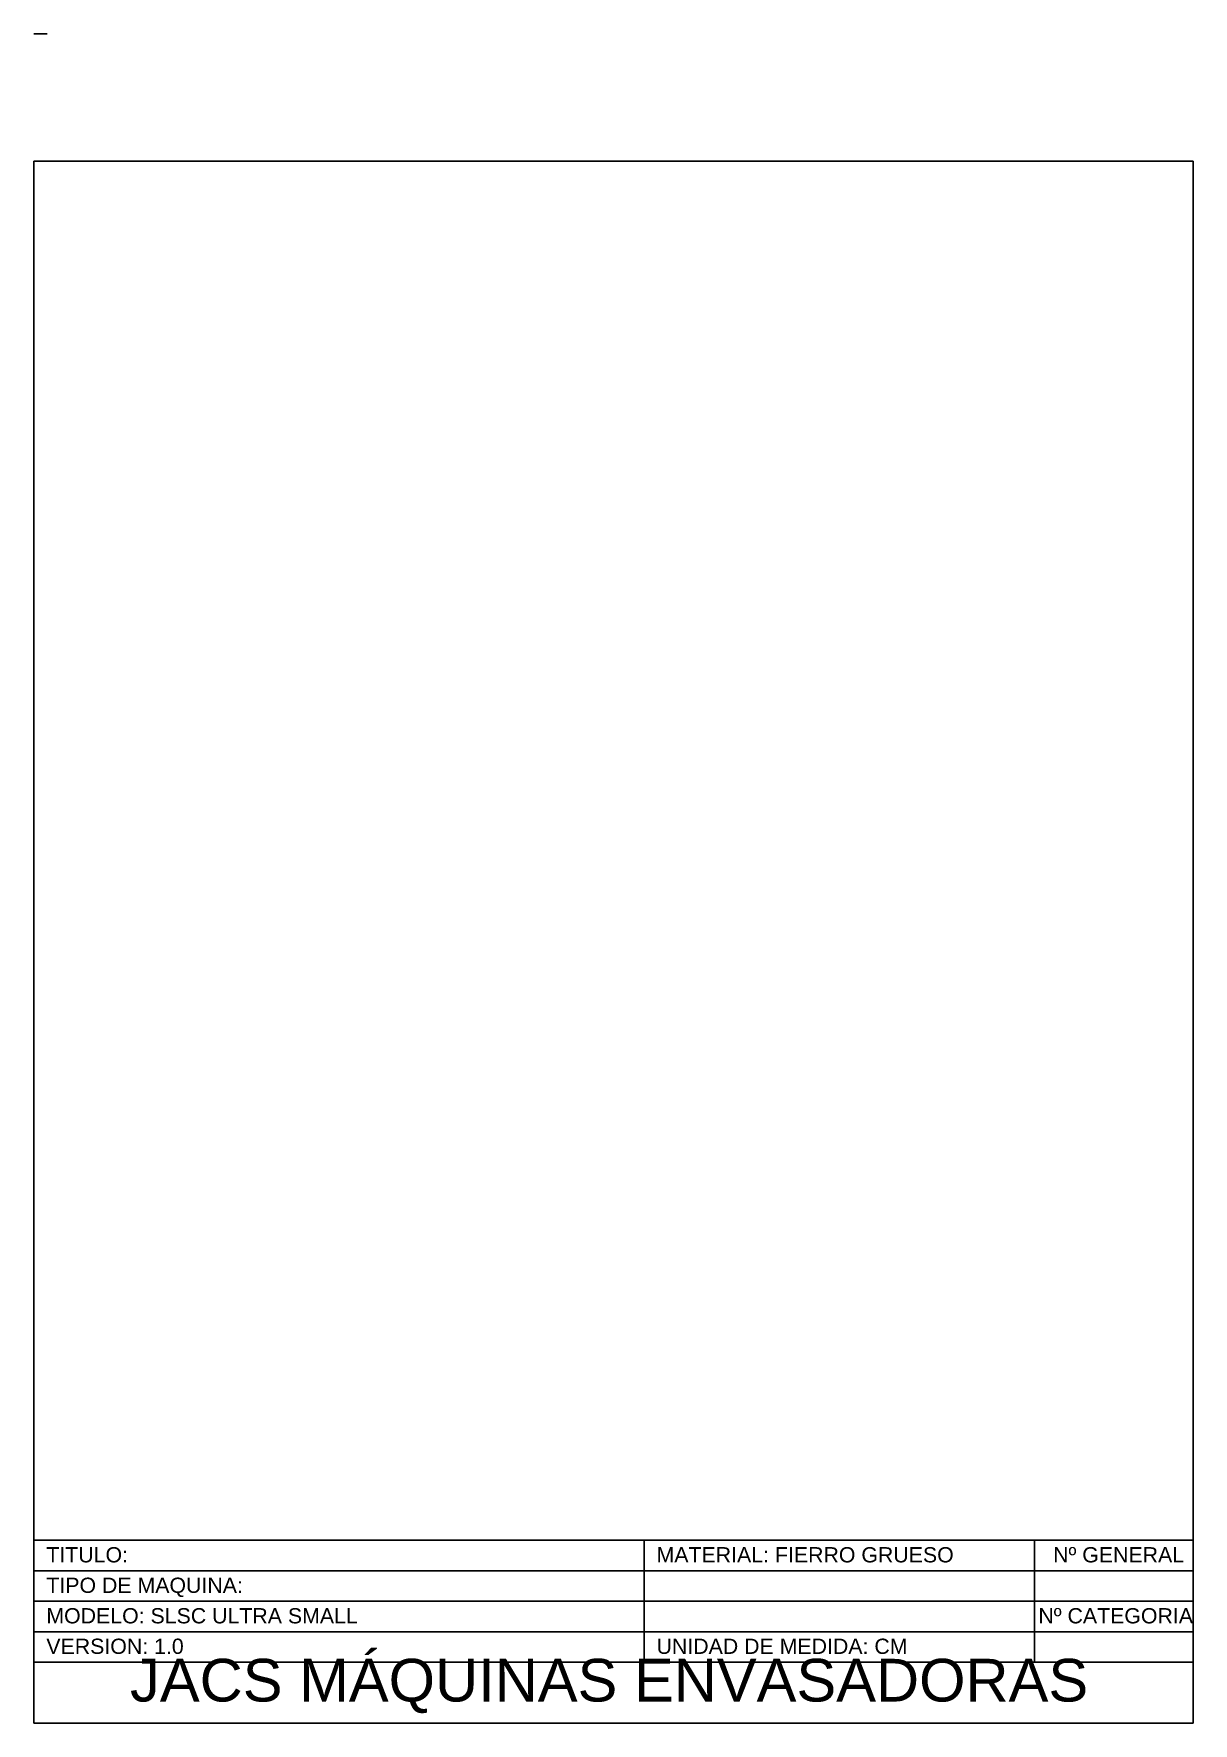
# Paper-space layout 'Layout 8' of a CAD drawing. Header units: centimetres, sheet in millimetres. Extents: x 3 to 193, y 0 to 277.
import ezdxf

# ---------------------------------------------------------------- set-up
doc = ezdxf.new("R2010")
doc.units = ezdxf.units.CM
doc.header["$LTSCALE"] = 0.5
doc.styles.get("Standard").update_dxf_attribs({"font": 'arial.ttf'})

psp = doc.layouts.new('Layout 8')

# ---------------------------------------------------------------- linework, layer by layer
for p, q in [((3.11, 276.94), (5.31, 276.94)), ((3.11, 256.06), (3.11, -0.06)), ((3.11, 256.06), (193.11, 256.06)), ((193.11, -0.06), (193.11, 256.06)), ((3.11, 24.94), (3.11, 29.94)), ((3.11, 29.94), (193.11, 29.94)), ((3.11, 29.94), (103.11, 29.94)), ((103.11, 29.94), (103.11, 9.94)), ((193.11, 29.94), (167.11, 29.94)), ((167.11, 29.94), (167.11, 9.94)), ((193.11, 29.94), (168.11, 29.94)), ((193.11, 24.94), (3.11, 24.94)), ((193.11, 19.94), (193.11, 24.94)), ((3.11, 14.94), (3.11, 19.94)), ((3.11, 19.94), (193.11, 19.94)), ((193.11, 14.94), (3.11, 14.94)), ((193.11, 9.94), (193.11, 14.94)), ((3.11, -0.06), (3.11, 9.94)), ((3.11, 9.94), (193.11, 9.94)), ((3.11, -0.06), (193.11, -0.06))]:
    psp.add_line(p, q)

# ---------------------------------------------------------------- texts
at = {"attachment_point": 1}
for s, width, insert, char_height in [('TITULO: ', 100, (5.16, 28.81), 2.5), ('MATERIAL: FIERRO GRUESO', 100, (105.16, 28.81), 2.5), ('Nº GENERAL', 100, (170.16, 28.81), 2.5), ('TIPO DE MAQUINA: ', 100, (5.16, 23.81), 2.5), ('MODELO: SLSC ULTRA SMALL', 100, (5.16, 18.81), 2.5), ('Nº CATEGORIA', 100, (167.74, 18.81), 2.5), ('VERSION: 1.0', 100, (5.16, 13.81), 2.5), ('    JACS MÁQUINAS ENVASADORAS', 186.3441, (8.01, 10.5), 7), ('UNIDAD DE MEDIDA: CM', 100, (105.16, 13.81), 2.5)]:
    psp.add_mtext_dynamic_manual_height_columns(s, width=width, gutter_width=12.5, heights=[0], dxfattribs=dict(at, insert=insert, char_height=char_height))

# ---------------------------------------------------------------- viewports
at = {"layer": '0', "view_target_point": (-247.019, -525.705)}
psp.add_viewport(center=(98.11, 143), size=(190, 226.121), view_center_point=(2615.445, 15084.915), view_height=1574.4408, dxfattribs=at)

doc.saveas('drawing.dxf')
